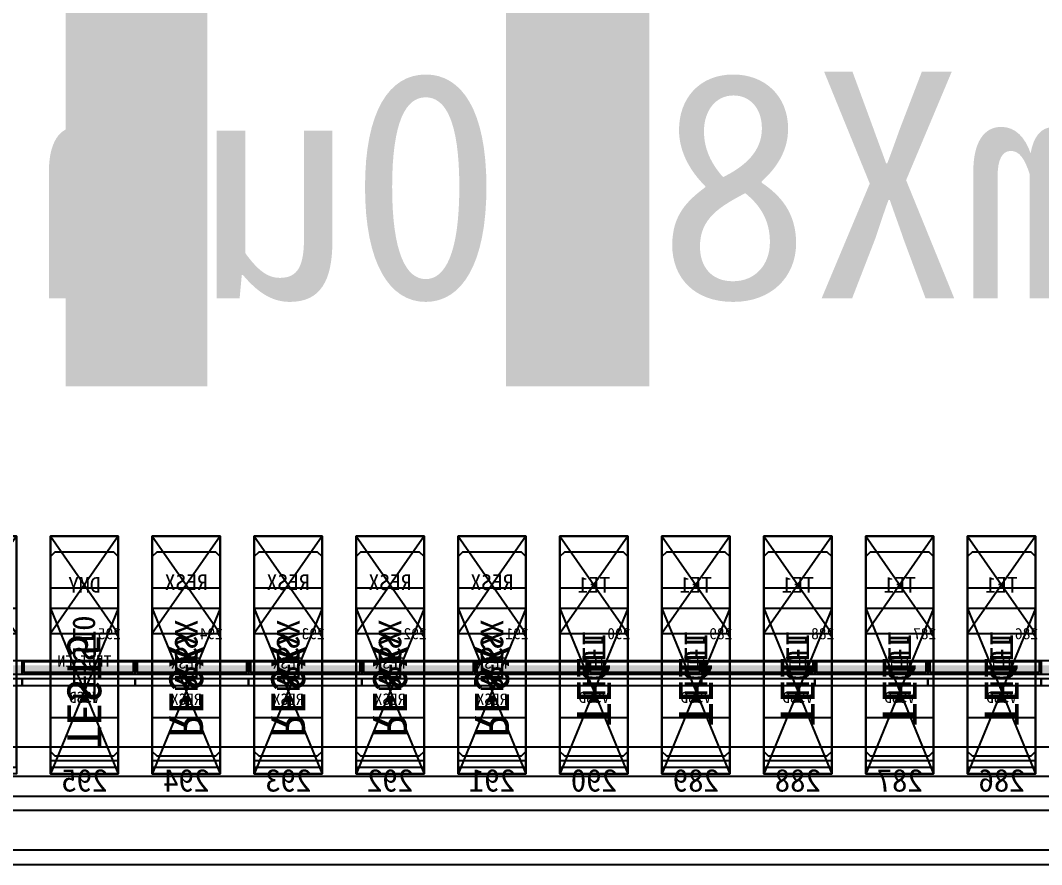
# Model space of a CAD drawing. Header units: millimetres. Extents: x 427 to 2444, y 137 to 817.
# Drawn here: x 1136.0461 to 1136.497, y 300.7749 to 301.1476 of the extents above; entities that cross this region are included whole.
import ezdxf
from ezdxf.enums import TextEntityAlignment as Align

# ---------------------------------------------------------------- set-up
doc = ezdxf.new("R2010")
doc.units = ezdxf.units.MM
for name, color, linetype in [('L0', 211, 'Continuous'), ('L102', 91, 'Continuous'), ('L114', 213, 'Continuous'), ('L240', 60, 'Continuous'), ('L241', 200, 'Continuous'), ('L242', 51, 'Continuous'), ('L245', 53, 'Continuous'), ('L246', 93, 'Continuous'), ('L248', 171, 'Continuous'), ('L59', 140, 'Continuous'), ('L63', 4, 'Continuous'), ('L98', 150, 'Continuous')]:
    doc.layers.add(name, color=color, linetype=linetype)
doc.styles.add('txt', font='simhei.ttf')

# ---------------------------------------------------------------- blocks, each defined once
blk = doc.blocks.new('HX8394_F_PAD')
at = {"layer": 'L0'}
blk.add_lwpolyline([(-13.86, -0.4025), (-13.86, 0.4025), (13.86, 0.4025), (13.86, -0.4025), (-13.86, -0.4025)], close=True, dxfattribs=at)
at = {"layer": 'L241'}
blk.add_lwpolyline([(-13.9, -0.435), (-13.9, 0.435), (13.9, 0.435), (13.9, -0.435), (-13.9, -0.435)], close=True, dxfattribs=at)
at = {"layer": 'L242'}
for points in [[(-0.8455, -0.3935), (-0.8475, -0.3915), (-0.8475, -0.3055), (-0.8455, -0.3035), (-0.8195, -0.3035), (-0.8175, -0.3055), (-0.8175, -0.3915), (-0.8195, -0.3935), (-0.8455, -0.3935)], [(-0.8005, -0.3935), (-0.8025, -0.3915), (-0.8025, -0.3055), (-0.8005, -0.3035), (-0.7745, -0.3035), (-0.7725, -0.3055), (-0.7725, -0.3915), (-0.7745, -0.3935), (-0.8005, -0.3935)], [(-0.7555, -0.3935), (-0.7575, -0.3915), (-0.7575, -0.3055), (-0.7555, -0.3035), (-0.7295, -0.3035), (-0.7275, -0.3055), (-0.7275, -0.3915), (-0.7295, -0.3935), (-0.7555, -0.3935)], [(-0.7105, -0.3935), (-0.7125, -0.3915), (-0.7125, -0.3055), (-0.7105, -0.3035), (-0.6845, -0.3035), (-0.6825, -0.3055), (-0.6825, -0.3915), (-0.6845, -0.3935), (-0.7105, -0.3935)], [(-0.6655, -0.3935), (-0.6675, -0.3915), (-0.6675, -0.3055), (-0.6655, -0.3035), (-0.6395, -0.3035), (-0.6375, -0.3055), (-0.6375, -0.3915), (-0.6395, -0.3935), (-0.6655, -0.3935)], [(-0.6205, -0.3935), (-0.6225, -0.3915), (-0.6225, -0.3055), (-0.6205, -0.3035), (-0.5945, -0.3035), (-0.5925, -0.3055), (-0.5925, -0.3915), (-0.5945, -0.3935), (-0.6205, -0.3935)], [(-0.5755, -0.3935), (-0.5775, -0.3915), (-0.5775, -0.3055), (-0.5755, -0.3035), (-0.5495, -0.3035), (-0.5475, -0.3055), (-0.5475, -0.3915), (-0.5495, -0.3935), (-0.5755, -0.3935)], [(-0.5305, -0.3935), (-0.5325, -0.3915), (-0.5325, -0.3055), (-0.5305, -0.3035), (-0.5045, -0.3035), (-0.5025, -0.3055), (-0.5025, -0.3915), (-0.5045, -0.3935), (-0.5305, -0.3935)], [(-0.4855, -0.3935), (-0.4875, -0.3915), (-0.4875, -0.3055), (-0.4855, -0.3035), (-0.4595, -0.3035), (-0.4575, -0.3055), (-0.4575, -0.3915), (-0.4595, -0.3935), (-0.4855, -0.3935)], [(-0.4405, -0.3935), (-0.4425, -0.3915), (-0.4425, -0.3055), (-0.4405, -0.3035), (-0.4145, -0.3035), (-0.4125, -0.3055), (-0.4125, -0.3915), (-0.4145, -0.3935), (-0.4405, -0.3935)]]:
    blk.add_lwpolyline(points, close=True, dxfattribs=at)
at = {"layer": 'L240', "style": 'txt'}
for s, p in [('TEST0', (-0.4275, -0.3485)), ('RESX', (-0.6075, -0.346834)), ('RESX', (-0.5625, -0.346834)), ('RESX', (-0.5175, -0.346834)), ('RESX', (-0.4725, -0.346834)), ('TE1', (-0.8325, -0.3485)), ('TE1', (-0.7875, -0.3485)), ('TE1', (-0.7425, -0.3485)), ('TE1', (-0.6975, -0.3485)), ('TE1', (-0.6525, -0.3485))]:
    blk.add_text(s, height=0.01, rotation=90, dxfattribs=at).set_placement(p, align=Align.MIDDLE_CENTER)
at = {"layer": 'L248', "style": 'txt'}
blk.add_text('27800x870(include SR&SL)', height=0.5, dxfattribs=at).set_placement((-0.381772, 0.019694), align=Align.MIDDLE_CENTER)
blk = doc.blocks.new('NTBUMP_73X30')
at = {"color": 5, "linetype": 'Continuous'}
blk.add_lwpolyline([(-0.015, 0.04), (0.015, -0.033), (0.015, 0.04), (-0.015, -0.033)], dxfattribs=at)
at = {"layer": 'L242', "color": 5}
blk.add_lwpolyline([(-0.015, -0.033), (-0.015, 0.04), (0.015, 0.04), (0.015, -0.033), (-0.015, -0.033)], close=True, dxfattribs=at)
blk = doc.blocks.new('ILI9881C_AA_NTBUMP_PM_875UM')
at = {"layer": 'L241'}
blk.add_lwpolyline([(-13.92, -0.4375), (-13.92, 0.4375), (13.92, 0.4375), (13.92, -0.4375), (-13.92, -0.4375)], close=True, dxfattribs=at)
for p in [(-0.8325, -0.3645), (-0.7875, -0.3645), (-0.7425, -0.3645), (-0.6975, -0.3645), (-0.6525, -0.3645), (-0.6075, -0.3645), (-0.5625, -0.3645), (-0.5175, -0.3645), (-0.4725, -0.3645), (-0.4275, -0.3645)]:
    blk.add_blockref('NTBUMP_73X30', p)
at = {"layer": 'L246', "style": 'txt'}
for s, p in [('TEST5', (-0.4275, -0.361)), ('RESX', (-0.6075, -0.361)), ('RESX', (-0.5625, -0.361)), ('RESX', (-0.5175, -0.361)), ('RESX', (-0.4725, -0.361)), ('TE1', (-0.8325, -0.361)), ('TE1', (-0.7875, -0.361)), ('TE1', (-0.7425, -0.361)), ('TE1', (-0.6975, -0.361)), ('TE1', (-0.6525, -0.361))]:
    blk.add_text(s, height=0.015, rotation=90, dxfattribs=at).set_placement(p, align=Align.MIDDLE_CENTER)
for s, p in [('286', (-0.8325, -0.400279)), ('287', (-0.7875, -0.400279)), ('288', (-0.7425, -0.400279)), ('289', (-0.6975, -0.400279)), ('290', (-0.6525, -0.400279)), ('291', (-0.6075, -0.400279)), ('292', (-0.5625, -0.400279)), ('293', (-0.5175, -0.400279)), ('294', (-0.4725, -0.400279)), ('295', (-0.4275, -0.400279))]:
    blk.add_text(s, height=0.01, dxfattribs=at).set_placement(p, align=Align.MIDDLE_CENTER)
blk = doc.blocks.new('INPUT_BUMP')
at = {"layer": 'L102'}
for points in [[(0.014, 0.04), (0.014, 0.041), (0.015, 0.041), (0.015, 0.04), (0.014, 0.04)], [(0.015, 0.04), (0.015, 0.041), (0.016, 0.041), (0.016, 0.04), (0.015, 0.04)], [(0.014, 0.039), (0.014, 0.04), (0.015, 0.04), (0.015, 0.039), (0.014, 0.039)], [(0.015, 0.039), (0.015, 0.04), (0.016, 0.04), (0.016, 0.039), (0.015, 0.039)]]:
    blk.add_lwpolyline(points, close=True, dxfattribs=at)
at = {"layer": 'L242'}
blk.add_lwpolyline([(0, 0.01), (0, 0.08), (0.03, 0.08), (0.03, 0.01), (0, 0.01)], close=True, dxfattribs=at)
blk = doc.blocks.new('JD9365Z_PAD_20170829_Y880')
at = {"layer": 'L241'}
blk.add_lwpolyline([(-13.95, -0.41), (-13.95, 0.41), (13.95, 0.41), (13.95, -0.41), (-13.95, -0.41)], close=True, dxfattribs=at)
at = {"row_count": 1, "column_count": 554, "row_spacing": 0.08, "column_spacing": 0.045}
blk.add_blockref('INPUT_BUMP', (-12.4575, -0.401), dxfattribs=at)
at = {"layer": 'L240', "style": 'txt'}
for s, p in [('VSSD', (-0.8325, -0.360167)), ('VSSD', (-0.7875, -0.360167)), ('VSSD', (-0.7425, -0.360167)), ('VSSD', (-0.6975, -0.360167)), ('VSSD', (-0.6525, -0.360167)), ('RESX', (-0.6075, -0.361)), ('RESX', (-0.5625, -0.361)), ('RESX', (-0.5175, -0.361)), ('RESX', (-0.4725, -0.361)), ('VSSD', (-0.4275, -0.360167))]:
    blk.add_text(s, height=0.005, dxfattribs=at).set_placement(p, align=Align.MIDDLE_CENTER)
blk = doc.blocks.new('NV3052C3P_BUMP_ORI_20190911')
at = {"layer": 'L241'}
blk.add_lwpolyline([(-13.8, -0.398), (-13.8, 0.398), (13.8, 0.398), (13.8, -0.398), (-13.8, -0.398)], close=True, dxfattribs=at)
at = {"layer": 'L242'}
for points in [[(-0.8475, -0.385), (-0.8475, -0.337), (-0.8175, -0.337), (-0.8175, -0.385), (-0.8475, -0.385)], [(-0.8025, -0.385), (-0.8025, -0.337), (-0.7725, -0.337), (-0.7725, -0.385), (-0.8025, -0.385)], [(-0.7575, -0.385), (-0.7575, -0.337), (-0.7275, -0.337), (-0.7275, -0.385), (-0.7575, -0.385)], [(-0.7125, -0.385), (-0.7125, -0.337), (-0.6825, -0.337), (-0.6825, -0.385), (-0.7125, -0.385)], [(-0.6675, -0.385), (-0.6675, -0.337), (-0.6375, -0.337), (-0.6375, -0.385), (-0.6675, -0.385)], [(-0.6225, -0.385), (-0.6225, -0.337), (-0.5925, -0.337), (-0.5925, -0.385), (-0.6225, -0.385)], [(-0.5775, -0.385), (-0.5775, -0.337), (-0.5475, -0.337), (-0.5475, -0.385), (-0.5775, -0.385)], [(-0.5325, -0.385), (-0.5325, -0.337), (-0.5025, -0.337), (-0.5025, -0.385), (-0.5325, -0.385)], [(-0.4875, -0.385), (-0.4875, -0.337), (-0.4575, -0.337), (-0.4575, -0.385), (-0.4875, -0.385)], [(-0.4425, -0.385), (-0.4425, -0.337), (-0.4125, -0.337), (-0.4125, -0.385), (-0.4425, -0.385)]]:
    blk.add_lwpolyline(points, close=True, dxfattribs=at)
at = {"layer": 'L245', "style": 'txt'}
for s, p in [('TE1', (-0.832527, -0.361)), ('TE1', (-0.787527, -0.361)), ('TE1', (-0.742527, -0.361)), ('TE1', (-0.697527, -0.361)), ('TE1', (-0.652527, -0.361)), ('RESX', (-0.607527, -0.361)), ('RESX', (-0.562527, -0.361)), ('RESX', (-0.517527, -0.361)), ('RESX', (-0.472527, -0.361)), ('TEST_EN', (-0.427527, -0.360167))]:
    blk.add_text(s, height=0.005, dxfattribs=at).set_placement(p, align=Align.MIDDLE_CENTER)
blk = doc.blocks.new('BUMP_30_76')
at = {"layer": 'L242'}
blk.add_lwpolyline([(-0.015, -0.0195), (-0.015, 0.0565), (0.015, 0.0565), (0.015, -0.0195), (-0.015, -0.0195)], close=True, dxfattribs=at)
blk = doc.blocks.new('FL11283_A_OTHER')
at = {"layer": 'L241'}
blk.add_lwpolyline([(-13.86, -0.41), (-13.86, 0.41), (13.86, 0.41), (13.86, 0.404), (-13.854, 0.404), (-13.854, -0.404), (13.854, -0.404), (13.854, 0.404), (13.86, 0.404), (13.86, -0.41), (-13.86, -0.41)], close=True, dxfattribs=at)
at = {"layer": 'L59'}
for points in [[(-13.86, -0.41), (-13.86, 0.41), (13.86, 0.41), (13.86, -0.41), (-13.86, -0.41)], [(-13.86, -0.41), (-13.86, 0), (0, 0), (0, -0.41), (-13.86, -0.41)]]:
    blk.add_lwpolyline(points, close=True, dxfattribs=at)
for p in [(-0.8325, -0.3685), (-0.7875, -0.3685), (-0.7425, -0.3685), (-0.6975, -0.3685), (-0.6525, -0.3685), (-0.6075, -0.3685), (-0.5625, -0.3685), (-0.5175, -0.3685), (-0.4725, -0.3685), (-0.4275, -0.3685)]:
    blk.add_blockref('BUMP_30_76', p)
at = {"layer": 'L102', "style": 'txt'}
for s, p in [('HOUT', (-0.8325, -0.346)), ('HOUT', (-0.7875, -0.346)), ('HOUT', (-0.7425, -0.346)), ('HOUT', (-0.6975, -0.346)), ('HOUT', (-0.6525, -0.346)), ('RESX', (-0.6075, -0.344334)), ('RESX', (-0.5625, -0.344334)), ('RESX', (-0.5175, -0.344334)), ('RESX', (-0.4725, -0.344334)), ('TEST1', (-0.4275, -0.346))]:
    blk.add_text(s, height=0.01, rotation=90, dxfattribs=at).set_placement(p, align=Align.MIDDLE_CENTER)
at = {"layer": 'L59', "style": 'txt'}
blk.add_text('27720umX820um(NOT INCLUDE SCRIBE LINE)', height=0.1, dxfattribs=at).set_placement((0, -0.133934), align=Align.MIDDLE_CENTER)
blk = doc.blocks.new('GC9702_ANALOG_PAD_BUMP')
at = {"color": 5, "linetype": 'Continuous'}
blk.add_lwpolyline([(-0.015, 0.0215), (0.015, -0.0215), (0.015, 0.0215), (-0.015, -0.0215)], dxfattribs=at)
at = {"layer": 'L242', "color": 5}
blk.add_lwpolyline([(-0.015, -0.0215), (-0.015, 0.0215), (0.015, 0.0215), (0.015, -0.0215), (-0.015, -0.0215)], close=True, dxfattribs=at)
blk = doc.blocks.new('GC9702_BUMP_NOCOMPENSATION')
at = {"layer": 'L114'}
for points in [[(-0.9, -0.38), (-0.9, -0.374), (-0.85, -0.374), (-0.85, -0.38), (-0.9, -0.38)], [(-0.9, -0.38), (-0.9, -0.374), (-0.85, -0.374), (-0.85, -0.38), (-0.9, -0.38)], [(-0.85, -0.38), (-0.85, -0.374), (-0.8, -0.374), (-0.8, -0.38), (-0.85, -0.38)], [(-0.85, -0.38), (-0.85, -0.374), (-0.8, -0.374), (-0.8, -0.38), (-0.85, -0.38)], [(-0.8, -0.38), (-0.8, -0.374), (-0.75, -0.374), (-0.75, -0.38), (-0.8, -0.38)], [(-0.8, -0.38), (-0.8, -0.374), (-0.75, -0.374), (-0.75, -0.38), (-0.8, -0.38)], [(-0.75, -0.38), (-0.75, -0.374), (-0.7, -0.374), (-0.7, -0.38), (-0.75, -0.38)], [(-0.75, -0.38), (-0.75, -0.374), (-0.7, -0.374), (-0.7, -0.38), (-0.75, -0.38)], [(-0.7, -0.38), (-0.7, -0.374), (-0.65, -0.374), (-0.65, -0.38), (-0.7, -0.38)], [(-0.7, -0.38), (-0.7, -0.374), (-0.65, -0.374), (-0.65, -0.38), (-0.7, -0.38)], [(-0.65, -0.38), (-0.65, -0.374), (-0.6, -0.374), (-0.6, -0.38), (-0.65, -0.38)], [(-0.65, -0.38), (-0.65, -0.374), (-0.6, -0.374), (-0.6, -0.38), (-0.65, -0.38)], [(-0.6, -0.38), (-0.6, -0.374), (-0.55, -0.374), (-0.55, -0.38), (-0.6, -0.38)], [(-0.6, -0.38), (-0.6, -0.374), (-0.55, -0.374), (-0.55, -0.38), (-0.6, -0.38)], [(-0.55, -0.38), (-0.55, -0.374), (-0.5, -0.374), (-0.5, -0.38), (-0.55, -0.38)], [(-0.55, -0.38), (-0.55, -0.374), (-0.5, -0.374), (-0.5, -0.38), (-0.55, -0.38)], [(-0.5, -0.38), (-0.5, -0.374), (-0.45, -0.374), (-0.45, -0.38), (-0.5, -0.38)], [(-0.5, -0.38), (-0.5, -0.374), (-0.45, -0.374), (-0.45, -0.38), (-0.5, -0.38)], [(-0.45, -0.38), (-0.45, -0.374), (-0.4, -0.374), (-0.4, -0.38), (-0.45, -0.38)], [(-0.45, -0.38), (-0.45, -0.374), (-0.4, -0.374), (-0.4, -0.38), (-0.45, -0.38)], [(-0.4, -0.38), (-0.4, -0.374), (-0.35, -0.374), (-0.35, -0.38), (-0.4, -0.38)], [(-0.4, -0.38), (-0.4, -0.374), (-0.35, -0.374), (-0.35, -0.38), (-0.4, -0.38)], [(-0.84926, -0.379), (-0.84926, -0.37443), (-0.80082, -0.37443), (-0.80082, -0.379), (-0.84926, -0.379)], [(-0.84926, -0.379), (-0.84926, -0.37443), (-0.80082, -0.37443), (-0.80082, -0.379), (-0.84926, -0.379)], [(-0.79926, -0.379), (-0.79926, -0.37443), (-0.75082, -0.37443), (-0.75082, -0.379), (-0.79926, -0.379)], [(-0.79926, -0.379), (-0.79926, -0.37443), (-0.75082, -0.37443), (-0.75082, -0.379), (-0.79926, -0.379)], [(-0.74926, -0.379), (-0.74926, -0.37443), (-0.70082, -0.37443), (-0.70082, -0.379), (-0.74926, -0.379)], [(-0.74926, -0.379), (-0.74926, -0.37443), (-0.70082, -0.37443), (-0.70082, -0.379), (-0.74926, -0.379)], [(-0.69926, -0.379), (-0.69926, -0.37443), (-0.65082, -0.37443), (-0.65082, -0.379), (-0.69926, -0.379)], [(-0.69926, -0.379), (-0.69926, -0.37443), (-0.65082, -0.37443), (-0.65082, -0.379), (-0.69926, -0.379)], [(-0.64926, -0.379), (-0.64926, -0.37443), (-0.60082, -0.37443), (-0.60082, -0.379), (-0.64926, -0.379)], [(-0.64926, -0.379), (-0.64926, -0.37443), (-0.60082, -0.37443), (-0.60082, -0.379), (-0.64926, -0.379)], [(-0.59926, -0.379), (-0.59926, -0.37443), (-0.55082, -0.37443), (-0.55082, -0.379), (-0.59926, -0.379)], [(-0.59926, -0.379), (-0.59926, -0.37443), (-0.55082, -0.37443), (-0.55082, -0.379), (-0.59926, -0.379)], [(-0.54926, -0.379), (-0.54926, -0.37443), (-0.50082, -0.37443), (-0.50082, -0.379), (-0.54926, -0.379)], [(-0.54926, -0.379), (-0.54926, -0.37443), (-0.50082, -0.37443), (-0.50082, -0.379), (-0.54926, -0.379)], [(-0.49926, -0.379), (-0.49926, -0.37443), (-0.45082, -0.37443), (-0.45082, -0.379), (-0.49926, -0.379)], [(-0.49926, -0.379), (-0.49926, -0.37443), (-0.45082, -0.37443), (-0.45082, -0.379), (-0.49926, -0.379)], [(-0.44926, -0.379), (-0.44926, -0.37443), (-0.40082, -0.37443), (-0.40082, -0.379), (-0.44926, -0.379)], [(-0.44926, -0.379), (-0.44926, -0.37443), (-0.40082, -0.37443), (-0.40082, -0.379), (-0.44926, -0.379)]]:
    blk.add_lwpolyline(points, close=True, dxfattribs=at)
at = {"layer": 'L114', "const_width": 0.004}
for points in [[(-0.9, -0.378), (-0.85, -0.378)], [(-0.9, -0.378), (-0.85, -0.378)], [(-0.9, -0.378), (-0.85, -0.378)], [(-0.9, -0.378), (-0.85, -0.378)], [(-0.85, -0.378), (-0.8, -0.378)], [(-0.85, -0.378), (-0.8, -0.378)], [(-0.85, -0.378), (-0.8, -0.378)], [(-0.85, -0.378), (-0.8, -0.378)], [(-0.8, -0.378), (-0.75, -0.378)], [(-0.8, -0.378), (-0.75, -0.378)], [(-0.8, -0.378), (-0.75, -0.378)], [(-0.8, -0.378), (-0.75, -0.378)], [(-0.75, -0.378), (-0.7, -0.378)], [(-0.75, -0.378), (-0.7, -0.378)], [(-0.75, -0.378), (-0.7, -0.378)], [(-0.75, -0.378), (-0.7, -0.378)], [(-0.7, -0.378), (-0.65, -0.378)], [(-0.7, -0.378), (-0.65, -0.378)], [(-0.7, -0.378), (-0.65, -0.378)], [(-0.7, -0.378), (-0.65, -0.378)], [(-0.65, -0.378), (-0.6, -0.378)], [(-0.65, -0.378), (-0.6, -0.378)], [(-0.65, -0.378), (-0.6, -0.378)], [(-0.65, -0.378), (-0.6, -0.378)], [(-0.6, -0.378), (-0.55, -0.378)], [(-0.6, -0.378), (-0.55, -0.378)], [(-0.6, -0.378), (-0.55, -0.378)], [(-0.6, -0.378), (-0.55, -0.378)], [(-0.55, -0.378), (-0.5, -0.378)], [(-0.55, -0.378), (-0.5, -0.378)], [(-0.55, -0.378), (-0.5, -0.378)], [(-0.55, -0.378), (-0.5, -0.378)], [(-0.5, -0.378), (-0.45, -0.378)], [(-0.5, -0.378), (-0.45, -0.378)], [(-0.5, -0.378), (-0.45, -0.378)], [(-0.5, -0.378), (-0.45, -0.378)], [(-0.45, -0.378), (-0.4, -0.378)], [(-0.45, -0.378), (-0.4, -0.378)], [(-0.45, -0.378), (-0.4, -0.378)], [(-0.45, -0.378), (-0.4, -0.378)], [(-0.4, -0.378), (-0.35, -0.378)], [(-0.4, -0.378), (-0.35, -0.378)], [(-0.4, -0.378), (-0.35, -0.378)], [(-0.4, -0.378), (-0.35, -0.378)]]:
    blk.add_lwpolyline(points, dxfattribs=at)
at = {"layer": 'L241'}
for points in [[(-0.9, -0.385), (-0.9, -0.382), (-0.85, -0.382), (-0.85, -0.385), (-0.9, -0.385)], [(-0.9, -0.385), (-0.9, -0.382), (-0.85, -0.382), (-0.85, -0.385), (-0.9, -0.385)], [(-0.85, -0.385), (-0.85, -0.382), (-0.8, -0.382), (-0.8, -0.385), (-0.85, -0.385)], [(-0.85, -0.385), (-0.85, -0.382), (-0.8, -0.382), (-0.8, -0.385), (-0.85, -0.385)], [(-0.8, -0.385), (-0.8, -0.382), (-0.75, -0.382), (-0.75, -0.385), (-0.8, -0.385)], [(-0.8, -0.385), (-0.8, -0.382), (-0.75, -0.382), (-0.75, -0.385), (-0.8, -0.385)], [(-0.75, -0.385), (-0.75, -0.382), (-0.7, -0.382), (-0.7, -0.385), (-0.75, -0.385)], [(-0.75, -0.385), (-0.75, -0.382), (-0.7, -0.382), (-0.7, -0.385), (-0.75, -0.385)], [(-0.7, -0.385), (-0.7, -0.382), (-0.65, -0.382), (-0.65, -0.385), (-0.7, -0.385)], [(-0.7, -0.385), (-0.7, -0.382), (-0.65, -0.382), (-0.65, -0.385), (-0.7, -0.385)], [(-0.65, -0.385), (-0.65, -0.382), (-0.6, -0.382), (-0.6, -0.385), (-0.65, -0.385)], [(-0.65, -0.385), (-0.65, -0.382), (-0.6, -0.382), (-0.6, -0.385), (-0.65, -0.385)], [(-0.6, -0.385), (-0.6, -0.382), (-0.55, -0.382), (-0.55, -0.385), (-0.6, -0.385)], [(-0.6, -0.385), (-0.6, -0.382), (-0.55, -0.382), (-0.55, -0.385), (-0.6, -0.385)], [(-0.55, -0.385), (-0.55, -0.382), (-0.5, -0.382), (-0.5, -0.385), (-0.55, -0.385)], [(-0.55, -0.385), (-0.55, -0.382), (-0.5, -0.382), (-0.5, -0.385), (-0.55, -0.385)], [(-0.5, -0.385), (-0.5, -0.382), (-0.45, -0.382), (-0.45, -0.385), (-0.5, -0.385)], [(-0.5, -0.385), (-0.5, -0.382), (-0.45, -0.382), (-0.45, -0.385), (-0.5, -0.385)], [(-0.45, -0.385), (-0.45, -0.382), (-0.4, -0.382), (-0.4, -0.385), (-0.45, -0.385)], [(-0.45, -0.385), (-0.45, -0.382), (-0.4, -0.382), (-0.4, -0.385), (-0.45, -0.385)], [(-0.4, -0.385), (-0.4, -0.382), (-0.35, -0.382), (-0.35, -0.385), (-0.4, -0.385)], [(-0.4, -0.385), (-0.4, -0.382), (-0.35, -0.382), (-0.35, -0.385), (-0.4, -0.385)]]:
    blk.add_lwpolyline(points, close=True, dxfattribs=at)
at = {"row_count": 1, "column_count": 554, "row_spacing": 0.043, "column_spacing": 0.045}
blk.add_blockref('GC9702_ANALOG_PAD_BUMP', (-12.4425, -0.3405), dxfattribs=at)
at = {"layer": 'L114', "style": 'txt'}
for s, p in [('286', (-0.8435, -0.362)), ('287', (-0.7985, -0.362)), ('288', (-0.7535, -0.362)), ('289', (-0.7085, -0.362)), ('290', (-0.6635, -0.362)), ('291', (-0.6185, -0.362)), ('292', (-0.5735, -0.362)), ('293', (-0.5285, -0.362)), ('294', (-0.4835, -0.362)), ('295', (-0.4385, -0.362))]:
    blk.add_text(s, height=0.005, dxfattribs=at).set_placement(p, align=Align.MIDDLE_CENTER)
at = {"layer": 'L98', "style": 'txt'}
for s, p in [('TE1', (-0.8325, -0.3405)), ('TE1', (-0.7875, -0.3405)), ('TE1', (-0.7425, -0.3405)), ('TE1', (-0.6975, -0.3405)), ('TE1', (-0.6525, -0.3405)), ('RESX', (-0.6075, -0.33933)), ('RESX', (-0.5625, -0.33933)), ('RESX', (-0.5175, -0.33933)), ('RESX', (-0.4725, -0.33933)), ('DMY', (-0.4275, -0.3405))]:
    blk.add_text(s, height=0.007, dxfattribs=at).set_placement(p, align=Align.MIDDLE_CENTER)
blk = doc.blocks.new('IC_GDS_ALL')
for name, p in [('ILI9881C_AA_NTBUMP_PM_875UM', (0, 0)), ('HX8394_F_PAD', (0, 0.004)), ('GC9702_BUMP_NOCOMPENSATION', (0, 0.0265)), ('NV3052C3P_BUMP_ORI_20190911', (0, 0.0125)), ('JD9365Z_PAD_20170829_Y880', (0, -0.0035)), ('FL11283_A_OTHER', (0, -0.0035))]:
    blk.add_blockref(name, p)
blk = doc.blocks.new('INPUT_PAD')
at = {"layer": 'L63'}
blk.add_lwpolyline([(0.01, -0.043), (0.01, 0.062), (0.04, 0.062), (0.04, -0.043), (0.01, -0.043)], close=True, dxfattribs=at)
blk = doc.blocks.new('IC_PAD_ALL')
at = {"row_count": 1, "column_count": 554, "row_spacing": 0.109, "column_spacing": 0.045}
blk.add_blockref('INPUT_PAD', (1.18, 0), dxfattribs=at)
blk = doc.blocks.new('IC_ALL')
at = {"yscale": -1, "rotation": 180}
blk.add_blockref('IC_GDS_ALL', (14, 0.4375), dxfattribs=at)
blk.add_blockref('IC_PAD_ALL', (0.3525, 0.083))
blk = doc.blocks.new('IC_FPC_OLB_ALL')
blk.add_blockref('IC_ALL', (1.188, 1.0245))

msp = doc.modelspace()

# ---------------------------------------------------------------- block references
msp.add_blockref('IC_FPC_OLB_ALL', (1120.45883, 299.75037))

doc.saveas('drawing.dxf')
